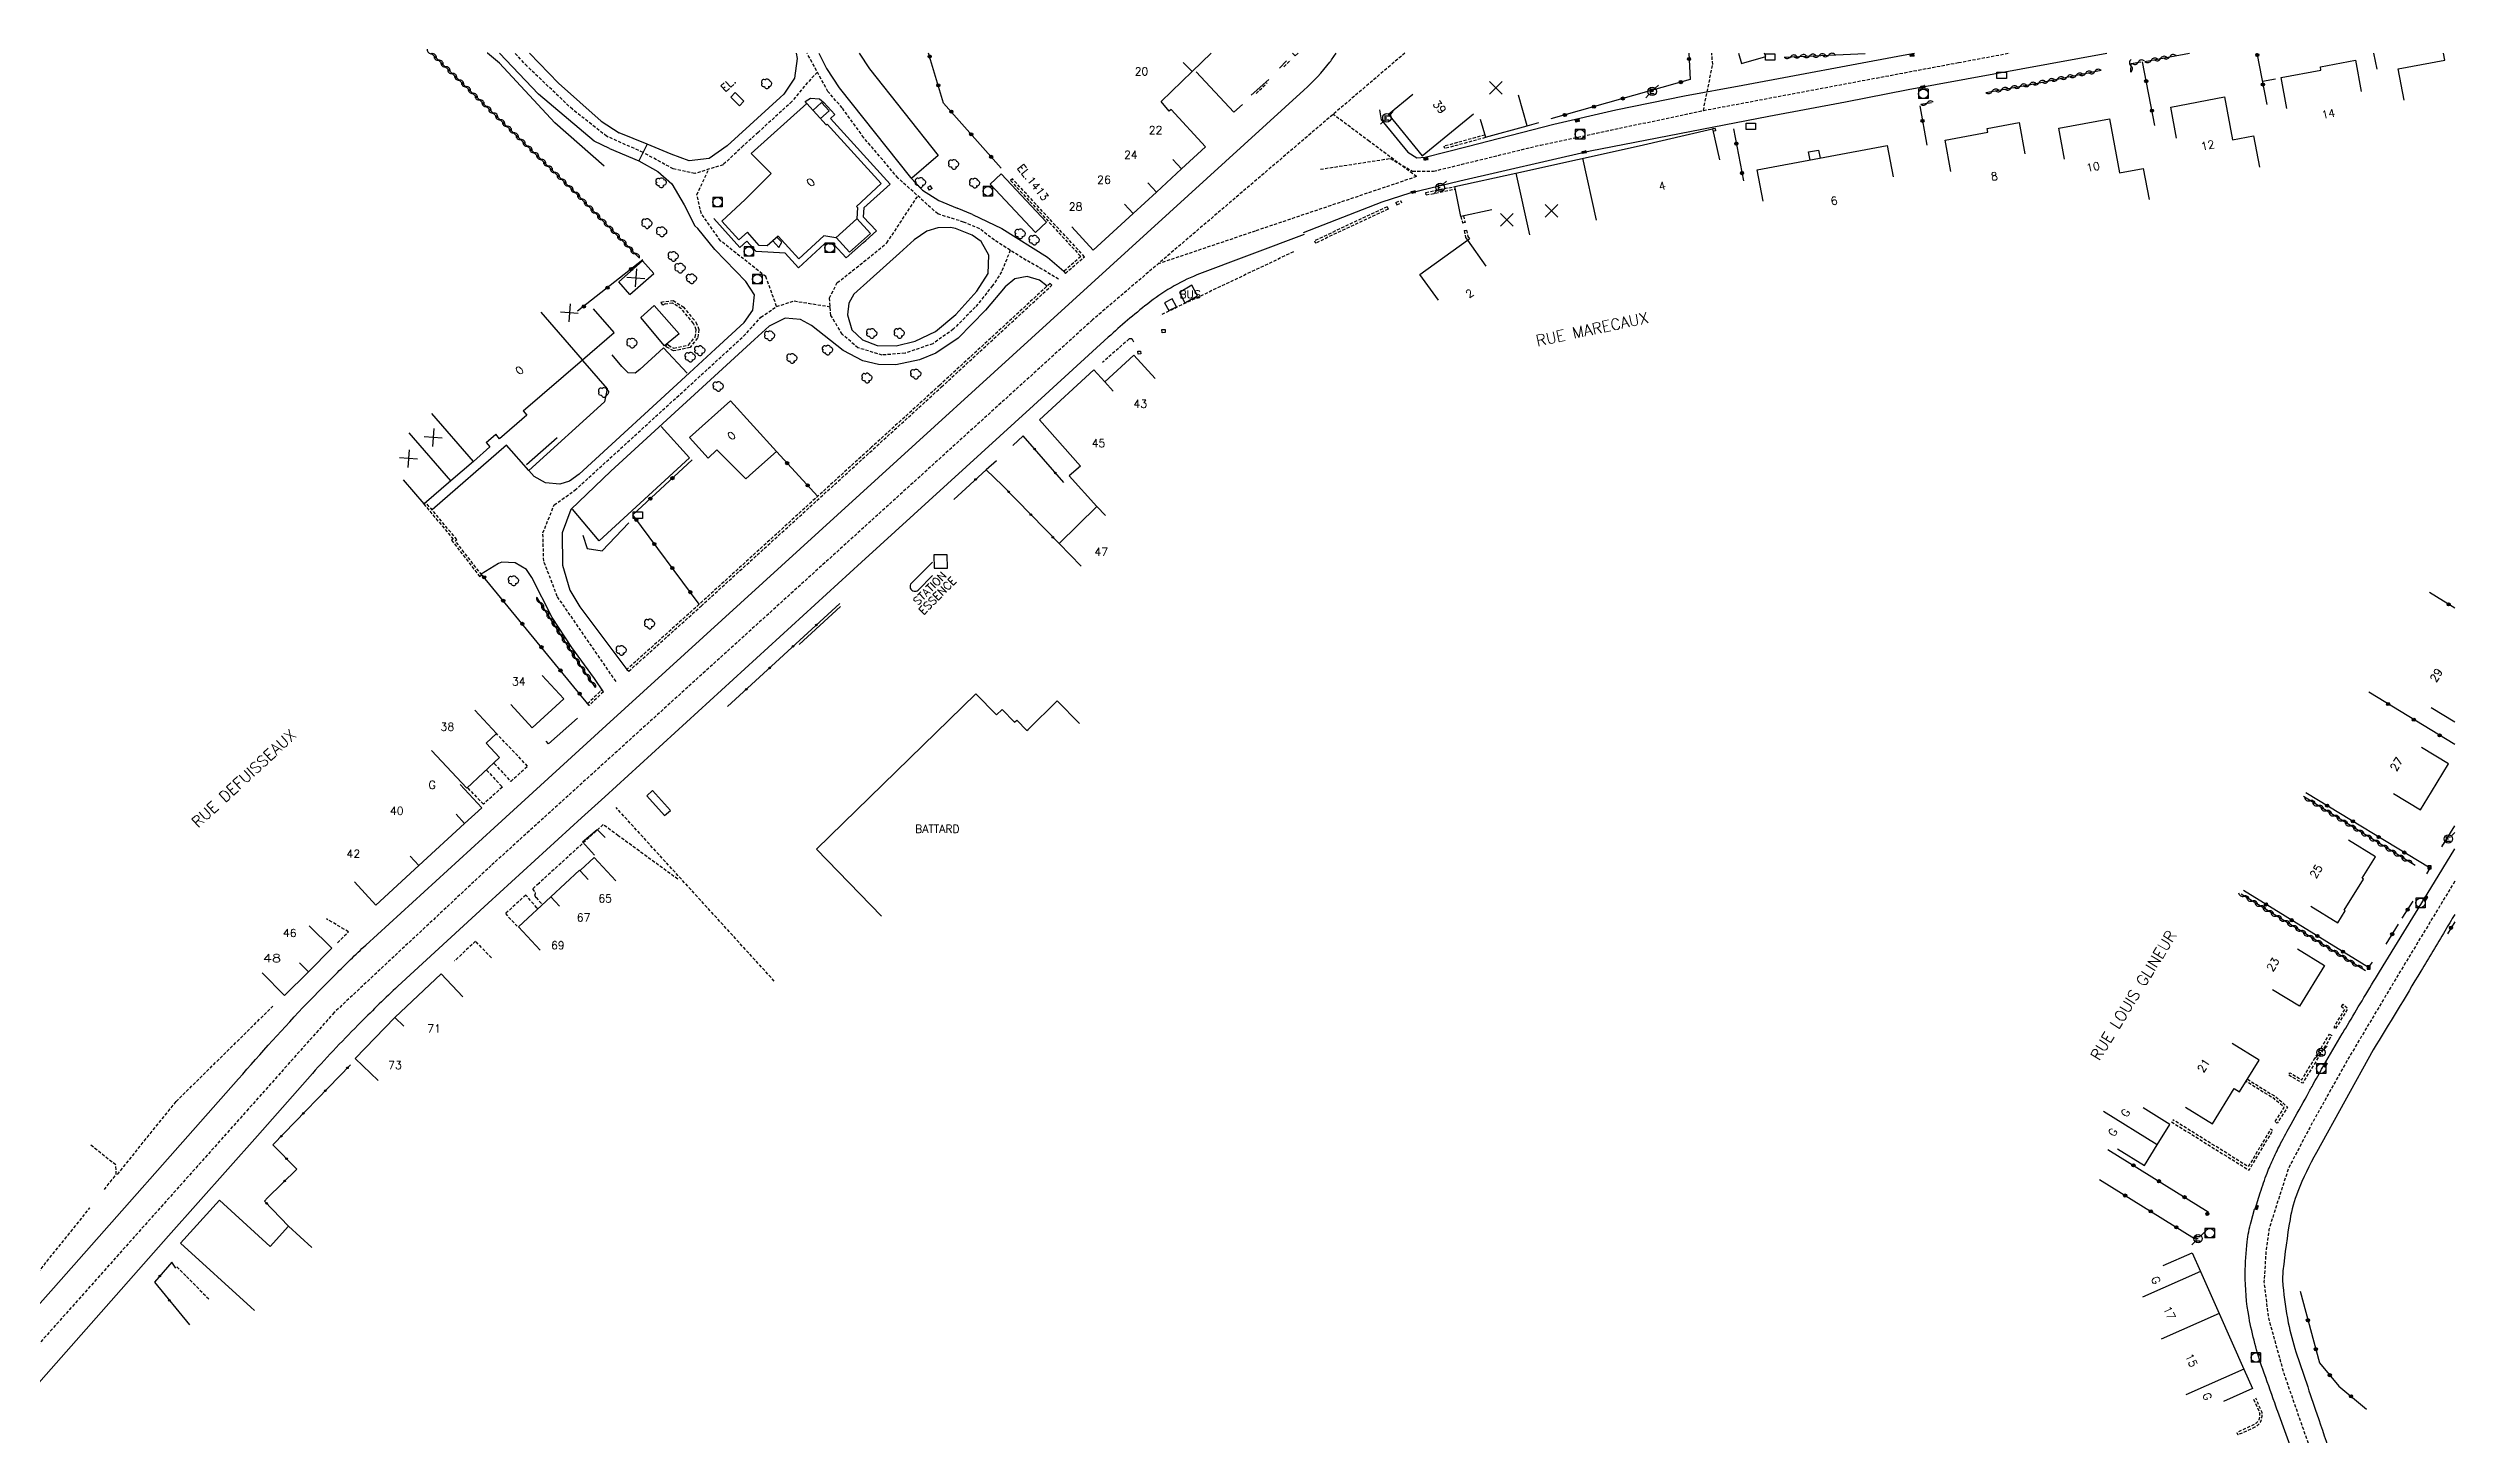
# Model space of a CAD drawing. Header units: millimetres. Extents: x 110000 to 111000, y 128000 to 129001.
# Drawn here: x 110620.3 to 111000.2, y 128781.9 to 129000.8 of the extents above; entities that cross this region are included whole.
import ezdxf
from ezdxf.enums import TextEntityAlignment as Align

# ---------------------------------------------------------------- set-up
doc = ezdxf.new("R2010")
doc.units = ezdxf.units.MM
doc.linetypes.add('DASHED', pattern=[0.75, 0.5, -0.25])
doc.layers.get('0').update_dxf_attribs({"linetype": 'CONTINUOUS'})
for name, color, linetype in [('W0001', 6, 'DASHED'), ('W0008', 7, 'CONTINUOUS'), ('W0100', 7, 'CONTINUOUS'), ('W0105', 7, 'CONTINUOUS'), ('W0112', 1, 'DASHED'), ('W0300', 7, 'CONTINUOUS'), ('W0302', 3, 'CONTINUOUS'), ('W0310', 3, 'CONTINUOUS'), ('W0322', 7, 'CONTINUOUS'), ('W0330', 7, 'CONTINUOUS'), ('W0400', 7, 'CONTINUOUS'), ('W0420', 7, 'CONTINUOUS'), ('W0471', 7, 'CONTINUOUS'), ('W0984', 7, 'CONTINUOUS'), ('W0989', 7, 'CONTINUOUS'), ('W0991', 7, 'CONTINUOUS'), ('W1102', 7, 'CONTINUOUS'), ('W1471', 7, 'CONTINUOUS')]:
    doc.layers.add(name, color=color, linetype=linetype)
doc.styles.get("Standard").update_dxf_attribs({"font": 'romans.shx', "width": 0.85})

# ---------------------------------------------------------------- blocks, each defined once
blk = doc.blocks.new('OH01')
at = {"layer": 'W0322', "color": 0}
for radius in [0.25, 0.15]:
    blk.add_circle((0, 0), radius, dxfattribs=at)
blk = doc.blocks.new('T400')
for p, q in [((-0.15, 0.3), (0.15, 0.3)), ((-0.15, -0.25), (-0.15, 0.3)), ((-0.15, 0.15), (0.15, 0.15)), ((-0.15, 0), (0.15, 0)), ((0.15, 0.3), (0.15, -0.25)), ((-0.15, -0.15), (0.15, -0.15)), ((-0.15, -0.25), (-0.15, -0.3)), ((-0.15, -0.3), (0.15, -0.3)), ((0.15, -0.3), (0.15, -0.25))]:
    blk.add_line(p, q)
blk = doc.blocks.new('t322o')
at = {"color": 0, "linetype": 'Continuous'}
for radius in [0.25, 0.15]:
    blk.add_circle((0, 0), radius, dxfattribs=at)
blk = doc.blocks.new('t310o')
at = {"color": 0, "linetype": 'Continuous'}
for centre, start, end in [((-0.5, 0.38), 216.8699, 323.1304), ((0.5, -0.37), 36.8699, 143.1303)]:
    blk.add_arc(centre, 0.625, start, end, dxfattribs=at)
blk = doc.blocks.new('t991o')
at = {"color": 0, "linetype": 'Continuous'}
for p, q in [((-1, 1), (1, -1)), ((-1, -1), (1, 1))]:
    blk.add_line(p, q, dxfattribs=at)
blk = doc.blocks.new('T420')
for p, q in [((0.75, 0.75), (-0.75, 0.75)), ((-0.75, 0.75), (-0.75, -0.75)), ((0.75, 0.75), (0.75, -0.75)), ((0.75, -0.75), (-0.75, -0.75))]:
    blk.add_line(p, q)
blk.add_ellipse((0, 0), major_axis=(-0.53, 0.53), ratio=1, start_param=3.926991, end_param=10.210176)
blk = doc.blocks.new('T471')
for p, q in [((-0.333334, 0.333334), (-0.333334, -0.333334)), ((-0.333334, 0.333334), (0.333334, 0.333334)), ((-0.333334, 0), (0, 0)), ((0.500001, 0.500001), (1.000002, 1.000002)), ((-0.500001, -0.500001), (-1.000002, -1.000002)), ((-0.333334, -0.333334), (0.333334, -0.333334))]:
    blk.add_line(p, q)
blk.add_ellipse((0, 0), major_axis=(0.471405, 0.471405), ratio=1, start_param=5.4977871438, end_param=11.780972451)
blk = doc.blocks.new('t330o')
at = {"color": 0, "linetype": 'Continuous'}
for p, q in [((0.25, -0.25), (-0.25, 0.25)), ((-0.25, -0.25), (0.25, 0.25)), ((-0.25, 0.25), (-0.25, -0.25)), ((0.25, 0.25), (-0.25, 0.25)), ((0.25, -0.25), (0.25, 0.25)), ((-0.25, -0.25), (0.25, -0.25)), ((-0.25, -0.25), (-0.25, -0.25))]:
    blk.add_line(p, q, dxfattribs=at)
blk = doc.blocks.new('T300')
for p, q in [((-0.8, 0.51), (-0.86, 0.34)), ((-0.86, 0.34), (-0.86, 0.17)), ((-0.86, 0.17), (-0.74, 0.06)), ((-0.69, 0.63), (-0.8, 0.51)), ((-0.8, -0.06), (-0.74, 0.06)), ((-0.74, 0.06), (-0.69, 0.11)), ((-0.57, 0.69), (-0.69, 0.63)), ((-0.46, 0.69), (-0.57, 0.69)), ((-0.29, 0.63), (-0.46, 0.69)), ((-0.29, 0.63), (-0.17, 0.74)), ((-0.23, 0.57), (-0.29, 0.63)), ((-0.17, 0.74), (-0.06, 0.8)), ((-0.06, 0.8), (0.06, 0.8)), ((0.06, 0.8), (0.23, 0.74)), ((0.23, 0.74), (0.34, 0.63)), ((0.34, 0.63), (0.4, 0.51)), ((0.46, 0.46), (0.34, 0.46)), ((0.4, 0.51), (0.4, 0.46)), ((0.57, 0.4), (0.46, 0.46)), ((0.57, 0.4), (0.69, 0.29)), ((0.69, 0.29), (0.74, 0.17)), ((0.74, 0.06), (0.69, -0.17)), ((0.74, 0.17), (0.74, 0.06)), ((-0.8, -0.17), (-0.8, -0.06)), ((-0.8, -0.23), (-0.8, -0.17)), ((-0.74, -0.34), (-0.8, -0.23)), ((-0.69, -0.4), (-0.74, -0.34)), ((-0.51, -0.46), (-0.69, -0.4)), ((-0.4, -0.46), (-0.51, -0.46)), ((-0.4, -0.46), (-0.34, -0.46)), ((-0.34, -0.46), (-0.34, -0.4)), ((-0.34, -0.51), (-0.34, -0.46)), ((-0.29, -0.63), (-0.34, -0.51)), ((-0.17, -0.74), (-0.29, -0.63)), ((-0.06, -0.8), (-0.17, -0.74)), ((0.06, -0.8), (-0.06, -0.8)), ((0.17, -0.74), (0.06, -0.8)), ((0.23, -0.69), (0.17, -0.74)), ((0.29, -0.46), (0.23, -0.46)), ((0.29, -0.63), (0.23, -0.69)), ((0.46, -0.4), (0.29, -0.46)), ((0.34, -0.51), (0.29, -0.63)), ((0.34, -0.51), (0.34, -0.46)), ((0.57, -0.34), (0.46, -0.4)), ((0.63, -0.29), (0.57, -0.34)), ((0.69, -0.17), (0.63, -0.29))]:
    blk.add_line(p, q)
blk = doc.blocks.new('T1471')
at = {"color": 0, "linetype": 'Continuous', "flags": 128}
blk.add_lwpolyline([(-0.75, -0.5), (-0.75, 0.5), (0.75, 0.5), (0.75, -0.5), (-0.75, -0.5)], dxfattribs=at)

msp = doc.modelspace()

# ---------------------------------------------------------------- linework, layer by layer
at = {"layer": 'W0001'}
for points in [[(110834.35, 129000), (110785.05, 128957.88), (110690.16, 128871.78), (110665.38, 128848.58), (110651.86, 128833.38), (110609.66, 128786.05), (110552.91, 128721.94), (110507.11, 128670.31), (110497.46, 128658.15), (110493.17, 128651.49), (110487.84, 128642.09), (110481.84, 128629.64), (110471.09, 128600.61), (110463.32, 128580.48), (110444.95, 128532.97), (110396.87, 128408.2), (110375, 128351.45), (110352, 128294.6), (110342.21, 128301.6), (110244.01, 128332.98), (110184.61, 128349.14), (110140.86, 128364.87), (110073.74, 128386.33), (110000, 128409.46)], [(110741.63, 128996.99), (110739.58, 128994.78), (110737.61, 128992.34), (110732.29, 128987.48), (110729.94, 128985.35), (110726.76, 128982.37), (110722.28, 128980.97), (110718.88, 128981.71), (110714.12, 128984.31), (110708.38, 128986.86), (110702.97, 128991.12), (110695.82, 128997.91), (110693.9, 129000)], [(110779.7, 128964.29), (110776.52, 128966.22), (110774.58, 128967.28), (110769.56, 128970.45), (110767.25, 128972.28), (110764.71, 128973.32), (110760.62, 128974.61), (110754.36, 128980.27), (110748.96, 128986.64), (110745.55, 128991.34), (110743.3, 128993.91), (110740, 129000)], [(110821.02, 128981.67), (110832.03, 128983.36), (110835.55, 128981.34), (110838.87, 128981.35), (110855.74, 128985.48), (110881.44, 128990.93), (110921.68, 128998.49), (110929.8, 129000)], [(110881.44, 128990.93), (110882.91, 128998.19), (110882.75, 129000)], [(110836.18, 128980.5), (110828.74, 128986.05), (110823.02, 128990.32), (110823.02, 128990.32)], [(110735.2, 128960.01), (110733.51, 128964.71), (110726.33, 128970.37), (110723.33, 128974.64), (110722.62, 128977.62), (110724.52, 128981.67)], [(110836.18, 128980.5), (110810.73, 128971.9), (110795.39, 128966.72), (110795.39, 128966.72)], [(110772.07, 128968.87), (110770.7, 128965.49), (110769.29, 128963.3), (110766.51, 128959.87), (110763.08, 128956.4), (110759.83, 128954.12), (110755.46, 128952.62), (110751.87, 128952.34), (110748.04, 128953.47), (110745.55, 128955.62), (110743.77, 128958.58), (110743.54, 128961.34), (110744.78, 128963.76), (110747.77, 128966.11), (110752.59, 128970.03), (110757.49, 128977.44)], [(110709.86, 128900.82), (110700.59, 128914.25), (110698.45, 128919.83), (110698.32, 128924.27), (110700.1, 128928.68), (110703.37, 128930.99), (110729.98, 128955.3), (110732.73, 128958.29), (110735.2, 128960.01), (110737.98, 128960.88), (110743.66, 128959.96)]]:
    msp.add_lwpolyline(points, dxfattribs=at)
at = {"layer": 'W0001', "flags": 128}
msp.add_lwpolyline([(111000, 128869.29), (110991.11, 128854.59), (110983.12, 128841.19), (110977.42, 128830.99), (110973.74, 128823.96), (110971.65, 128817.45), (110970.68, 128814.36), (110970.21, 128810.91), (110969.9, 128806.09), (110970.57, 128800.5), (110973.01, 128791.69), (110975.4, 128784.81), (110980.78, 128769.51), (110985.8, 128752.44), (110986.54, 128745.43), (110986.54, 128742.27), (110986.03, 128740.1), (110984.5, 128735.31), (110981.81, 128730.83), (110977.96, 128726.88), (110967.6, 128717.5), (110961.02, 128712.18), (110951.61, 128704.9), (110932.34, 128689.14), (110916.52, 128675.12), (110905.91, 128664.96), (110896.39, 128655.58), (110877.54, 128636.4), (110861.76, 128620.25), (110850.18, 128608.34), (110834.89, 128592.23), (110811.74, 128567.8), (110790.45, 128545.58), (110779.2, 128533.99)], dxfattribs=at)
at = {"layer": 'W0008'}
for p, q in [((110707.54, 128989.27), (110710.38, 128987.38)), ((110708.82, 128984.91), (110706.42, 128986.09)), ((110708.82, 128984.91), (110713.48, 128982.98)), ((110714.77, 128985.63), (110710.38, 128987.38)), ((110722.76, 128972.31), (110722.32, 128972.71)), ((110766.09, 128974.52), (110763.7, 128975.52)), ((110748.89, 128970.1), (110749.26, 128970.43)), ((110763.42, 128972.29), (110762.65, 128972.45)), ((110754.6, 128968.43), (110749.94, 128964.27)), ((110725.57, 128953.33), (110721.43, 128949.52))]:
    msp.add_line(p, q, dxfattribs=at)
for points in [[(110583.55, 128793.17), (110598.67, 128786.85, 0.1006), (110601.35, 128786.34, 0.0922), (110603.77, 128786.79, 0.1163), (110606.91, 128789.13), (110621.07, 128805.07), (110650.3, 128838.12, -0.0107), (110661.15, 128850.09, -0.0047), (110665.61, 128854.61, -0.0111), (110670.37, 128859.23), (110690.61, 128877.72), (110708.31, 128893.89), (110818.4, 128994.14, 0.0479), (110822.5, 128998.55, 0.016584), (110823.49, 129000, 0.045)], [(110818.44, 128971.38), (110801.51, 128964.97, 0.0724), (110793.71, 128960.39, 0.0217), (110787.54, 128955.15), (110775.71, 128944.37), (110748.62, 128919.66), (110708.07, 128882.6), (110704.41, 128879.3), (110689.7, 128865.84), (110675.45, 128852.74, 0.0116), (110669.61, 128847.06, 0.0144), (110661.94, 128838.96), (110653.26, 128829.12), (110639.26, 128813.35), (110612.43, 128782.99)], [(110759.79, 128919.65), (110756.48, 128916.35, 0.2687), (110756.28, 128915.55, 0.2516), (110756.91, 128915.1, 0.2501), (110757.52, 128915.22), (110759.78, 128917.54), (110759.78, 128917.54)]]:
    msp.add_lwpolyline(points, format="xyb", dxfattribs=at)
for points in [[(110706.42, 128986.09), (110697.62, 128993.48), (110691.48, 129000)], [(110707.54, 128989.27), (110700.8, 128995.23), (110696.2, 129000)], [(110738.27, 129000), (110738.46, 128999.14), (110738.02, 128996.05), (110736.32, 128993.53), (110735.76, 128992.96), (110727.39, 128985.37), (110724.56, 128983.37), (110721.42, 128983), (110718.54, 128984.04), (110714.77, 128985.64), (110713.47, 128982.98), (110716.46, 128981.3), (110718.69, 128979.34), (110720.6, 128976.05), (110722.32, 128972.71)], [(110741.86, 129000), (110743.05, 128997.55), (110745.08, 128994.48), (110756.32, 128980.33), (110758.23, 128978.34), (110760.8, 128976.71), (110763.7, 128975.52)], [(110748.22, 129000), (110749.85, 128997.51), (110760.69, 128983.84), (110756.54, 128980.27)], [(110818.32, 128971.7), (110830.76, 128976.54), (110835.15, 128977.94), (110843, 128979.81), (110863.56, 128984.57), (110891.76, 128990.06), (110903.85, 128992.31), (110913.77, 128994.23), (110945.08, 129000)], [(110830.34, 128991.02), (110830.58, 128989.45), (110830.94, 128989.04), (110834.79, 128984.35), (110836.2, 128983.47), (110837.56, 128983.55), (110844.18, 128985.27), (110857.86, 128988.75), (110867.62, 128991.05), (110878.45, 128993.24), (110887.69, 128994.94), (110912.98, 128999.67), (110914.74, 129000)], [(110739.95, 128992.03), (110739.7, 128992.35), (110740.54, 128992.87), (110741.97, 128992.76), (110742.67, 128992.17), (110744.37, 128990.29), (110743.7, 128989.69), (110753.12, 128979.31), (110748.94, 128975.55), (110748.88, 128974.16), (110750.95, 128971.96), (110749.26, 128970.43)], [(110748.89, 128970.1), (110746.2, 128967.66), (110744.25, 128969.77), (110742.75, 128969.9), (110738.63, 128966.1), (110736.53, 128968.4), (110731.97, 128968.68), (110730.52, 128970.31), (110729.42, 128969.33), (110725.29, 128973.86)], [(110766.09, 128974.52), (110770.74, 128972.3), (110777.93, 128967.76), (110779.8, 128966.21), (110780.51, 128965.57)], [(110725.57, 128953.33), (110730.07, 128957.47), (110731.43, 128959.4), (110731.72, 128961.84), (110730.36, 128963.92), (110725.43, 128968.97), (110722.76, 128972.31)], [(110749.94, 128964.27), (110747.41, 128961.94), (110746.61, 128960.5), (110746.36, 128958.69), (110747.09, 128956.33), (110748.75, 128954.73), (110751.05, 128953.87), (110754.07, 128953.81), (110757.07, 128954.52), (110760.26, 128956.03), (110763.48, 128958.73), (110766.78, 128962.41), (110768.58, 128965.22), (110768.69, 128968.12), (110767.47, 128970.23), (110766.06, 128971.26), (110763.42, 128972.29)], [(110762.65, 128972.45), (110760.63, 128972.42), (110758.9, 128971.9), (110756.91, 128970.54), (110754.6, 128968.43)], [(110777.89, 128963.23), (110776.68, 128964.15), (110774.76, 128964.74), (110772.8, 128964.34), (110771.24, 128963.11), (110768.18, 128959.44), (110763.84, 128955), (110760.32, 128952.63), (110757.74, 128951.58), (110754, 128950.78), (110751.3, 128950.85), (110748.8, 128951.41), (110745.72, 128953.07), (110740.7, 128957.01), (110738.99, 128957.97), (110736.57, 128958.18), (110734.01, 128956.91), (110731.7, 128954.81), (110709.06, 128934), (110702.72, 128927.99), (110701.38, 128924.26), (110701.41, 128919.18), (110702.58, 128915.22), (110704.15, 128912.61), (110711.59, 128902.74)], [(110704.55, 128951.49), (110708.48, 128947.02), (110708.03, 128944.95), (110696.1, 128934.11)], [(110721.11, 128949.46), (110717.37, 128953.48), (110713.6, 128950.06), (110712.88, 128949.49), (110711.76, 128949.53), (110710.77, 128950.52), (110709.24, 128952.35)], [(110721.43, 128949.52), (110704.03, 128933.53), (110702.52, 128932.44), (110700.98, 128931.96), (110698.75, 128932.17), (110696.95, 128933.15), (110696.1, 128934.11), (110692.6, 128938.11), (110680.86, 128927.9)], [(110716.98, 128941.08), (110721.45, 128936.11), (110707.21, 128923.01), (110702.98, 128928.04)], [(110707.87, 128899.2), (110706.44, 128901.32), (110702.87, 128906.2), (110699.77, 128910.94), (110696.6, 128917.24), (110695.73, 128918.52), (110693.93, 128919.56), (110691.85, 128919.67), (110691.3, 128919.43), (110688.56, 128917.77)]]:
    msp.add_lwpolyline(points, dxfattribs=at)
at = {"layer": 'W0008', "flags": 128}
for points in [[(110968.4, 128817.55), (110968.49, 128817.53), (110969.32, 128820.15, -0.014821), (110970.4, 128823.26, -0.018983), (110971.41, 128825.62, -0.009414), (110972.53, 128827.9, -0.0068), (110974.19, 128830.99, -0.000336), (110976.69, 128835.5, -0.00094), (110977.59, 128837.12, -0.000267), (110979.2, 128839.98, -0.004061), (110979.31, 128840.17), (110982.25, 128845.21, -0.002401), (110982.79, 128846.13, -0.000574), (110985.07, 128849.94, -0.000527), (110987.5, 128853.98, -0.00205), (110988.13, 128855.02), (110996.21, 128868.2), (111000, 128874.41)], [(111000, 128864.07, -0.000065), (110998.44, 128861.44, -0.00149), (110994.66, 128855.12, -0.000756), (110987.14, 128842.69), (110978.17, 128826.5, 0.034715), (110975.22, 128820.32, 0.052487), (110974.01, 128815.94, 0.014354), (110972.9, 128807.84, 0.050466), (110972.88, 128805.51, 0.025191), (110973.74, 128799.6, 0.031875), (110974.95, 128795.03, 0.00081), (110978.24, 128785.24, 0.00115), (110980.58, 128778.35)], [(110980.63, 128762.1), (110972.06, 128785.64, -0.002368), (110971.59, 128786.97, -0.00059), (110969.7, 128792.33, -0.039056), (110967.54, 128800.47, -0.047274), (110966.94, 128807.4, -0.026043), (110967.24, 128812.42, -0.041015), (110967.86, 128815.55), (110968.42, 128817.53)]]:
    msp.add_lwpolyline(points, format="xyb", dxfattribs=at)
for points in [[(110995.58, 128870.47), (110996.11, 128871.37)], [(110991.72, 128863.45), (110993.42, 128866.18)], [(110989.17, 128859.39), (110991.11, 128862.51)], [(110986.41, 128855.69), (110987.01, 128856.55)]]:
    msp.add_lwpolyline(points, dxfattribs=at)
at = {"layer": 'W0100'}
for p, q in [((110730.04, 128992.39), (110728.68, 128993.78)), ((110729.32, 128991.66), (110730.04, 128992.39)), ((110734.35, 128980.97), (110731.17, 128984.15)), ((110734.35, 128980.97), (110730.24, 128976.86)), ((110776.05, 128971.66), (110768.9, 128979.32)), ((110776.05, 128971.66), (110777.8, 128973.29)), ((110712.04, 128961.88), (110715.8, 128965.19)), ((110712.04, 128961.88), (110710.28, 128963.89)), ((110709.56, 128955.87), (110706.29, 128959.65)), ((110704.59, 128951.57), (110709.56, 128955.87)), ((110695.2, 128943.53), (110704.59, 128951.57)), ((110695.2, 128943.53), (110695.79, 128942.85)), ((110689.37, 128938.53), (110690.87, 128939.83)), ((110689.37, 128938.53), (110689.97, 128937.83)), ((110725.76, 128937.4), (110724.42, 128936.06)), ((110725.76, 128937.4), (110730.35, 128932.81)), ((110730.35, 128932.81), (110731.45, 128933.78))]:
    msp.add_line(p, q, dxfattribs=at)
for points in [[(110886.97, 129000), (110887.45, 128998.34), (110891.27, 128999.45), (110891.11, 129000)], [(110992.02, 128992.56), (110991.1, 128997.48), (110998.45, 128998.85), (110998.25, 129000)], [(110973.53, 128991.22), (110972.62, 128996.13), (110978.88, 128997.3), (110978.81, 128997.82), (110984.34, 128998.86), (110985.26, 128993.94)], [(110729.32, 128991.66), (110727.95, 128993.05), (110728.68, 128993.78)], [(110731.17, 128984.15), (110739.95, 128992.03), (110743.01, 128988.65), (110743.17, 128988.78), (110751.71, 128979.43), (110747.8, 128975.8), (110747.95, 128975.63), (110747.87, 128973.85)], [(110835.6, 128993.47), (110831.74, 128990.29), (110837.08, 128983.8), (110845.15, 128990.41)], [(110846.23, 128989.58), (110847.05, 128986.71), (110853.63, 128988.53), (110852.29, 128993.35)], [(110956.12, 128986.57), (110955.21, 128991.48), (110963.67, 128993.07), (110964.93, 128986.29), (110968.26, 128986.91), (110969.18, 128981.99)], [(110848.07, 128975.23), (110843.18, 128974.22), (110842.2, 128978.94), (110851.87, 128981.05), (110871.31, 128985.37), (110882.86, 128988.03), (110883.98, 128983.16)], [(110920.49, 128981.32), (110919.58, 128986.23), (110926.34, 128987.49), (110926.24, 128988.07), (110931.26, 128989.01), (110932.18, 128984.09)], [(110938.44, 128983.24), (110937.54, 128988.16), (110945.52, 128989.63), (110947.09, 128981.08), (110950.84, 128981.79), (110951.76, 128976.88)], [(110890.87, 128976.62), (110889.95, 128981.54), (110910.46, 128985.38), (110911.38, 128980.46)], [(110898.27, 128983.1), (110898.03, 128984.39), (110899.63, 128984.68), (110899.86, 128983.39)], [(110777.8, 128973.29), (110770.65, 128980.95), (110768.9, 128979.32)], [(110747.87, 128973.85), (110744.57, 128970.84), (110742.66, 128971.13), (110738.68, 128967.53), (110735.42, 128971.12), (110733.71, 128969.56), (110732.47, 128969.62), (110730.59, 128971.71), (110729.26, 128970.53), (110726.56, 128973.48), (110730.24, 128976.86)], [(110839.64, 128961.01), (110836.72, 128965.07), (110844.2, 128970.44), (110847.12, 128966.38)], [(110710.28, 128963.89), (110714.04, 128967.19), (110715.8, 128965.19)], [(110713.8, 128958.28), (110715.88, 128960.13), (110719.84, 128955.68), (110717.53, 128953.77), (110713.8, 128958.28)], [(110695.79, 128942.85), (110691.46, 128939.14), (110690.87, 128939.83)], [(110731.45, 128933.78), (110735.16, 128937.13), (110727.92, 128945.13), (110721.47, 128939.3), (110724.42, 128936.06)], [(110689.97, 128937.83), (110687.35, 128935.56), (110683.78, 128932.48), (110679.57, 128928.87), (110676.31, 128932.67)]]:
    msp.add_lwpolyline(points, dxfattribs=at)
at = {"layer": 'W0100', "flags": 128}
for points in [[(111000, 128894.39), (110996.27, 128896.66)], [(110990.33, 128883.15), (110994.6, 128880.56), (110996.33, 128883.4), (110999.02, 128887.83), (110994.75, 128890.43)], [(110977.28, 128865.38), (110981.54, 128862.75), (110982.7, 128864.63), (110982.56, 128864.72), (110985.61, 128869.65), (110985.41, 128869.78), (110987.5, 128873.16), (110983.24, 128875.79)], [(110975.18, 128858.65), (110979.44, 128856.03), (110975.48, 128849.58), (110971.22, 128852.19)], [(110957.51, 128833.65), (110961.76, 128831.01), (110965.22, 128836.61), (110966.06, 128836.09), (110969.15, 128841.09), (110964.9, 128843.72)], [(110946.8, 128827.1), (110951.05, 128824.46), (110953.06, 128827.7), (110955.07, 128830.93), (110950.82, 128833.57)], [(110954.01, 128808.64), (110958.59, 128810.66), (110959.89, 128807.71), (110962.83, 128801.07), (110966.7, 128792.33), (110968.08, 128789.23), (110963.52, 128787.19)]]:
    msp.add_lwpolyline(points, dxfattribs=at)
at = {"layer": 'W0105'}
for p, q in [((110740.93, 128990.95), (110742.29, 128992.18)), ((110742.29, 128992.18), (110743.47, 128990.89)), ((110742.1, 128989.65), (110743.47, 128990.89)), ((110747.88, 128973.86), (110750, 128971.54)), ((110734.59, 128970.36), (110735.54, 128969.31)), ((110735.25, 128970.96), (110736, 128970.13)), ((110735.54, 128969.31), (110736, 128970.13)), ((110744.61, 128970.87), (110746.72, 128968.55)), ((110750, 128971.54), (110746.72, 128968.55))]:
    msp.add_line(p, q, dxfattribs=at)
at = {"layer": 'W0112'}
for p, q in [((110883.35, 128987.72), (110882.95, 128987.64)), ((110883.28, 128988.11), (110883.35, 128987.72)), ((110840.65, 128984.92), (110840.55, 128985.3)), ((110759.72, 128978.61), (110759.28, 128978.35)), ((110759.72, 128978.61), (110759.46, 128979.05)), ((110772.11, 128979.87), (110783.21, 128967.88)), ((110832.93, 128976.43), (110833.09, 128976.06)), ((110833.65, 128976.73), (110833.8, 128976.35)), ((110837.7, 128977.6), (110837.62, 128977.99)), ((110831.52, 128975.74), (110831.69, 128975.38)), ((110843.83, 128973.24), (110843.44, 128973.15)), ((110820.09, 128970.37), (110820.26, 128970.01)), ((110843.67, 128971.97), (110844.06, 128972.06)), ((110844.2, 128970.44), (110844.53, 128970.66)), ((110783.21, 128967.88), (110780.5, 128965.53)), ((110717.86, 128953.58), (110717.66, 128953.84)), ((110795.99, 128956.35), (110796.49, 128956.38)), ((110796.02, 128955.85), (110795.99, 128956.35)), ((110796.52, 128955.89), (110796.02, 128955.85)), ((110796.49, 128956.38), (110796.52, 128955.89)), ((110792.21, 128952.93), (110792.64, 128952.96)), ((110792.23, 128952.5), (110792.21, 128952.93)), ((110792.66, 128952.53), (110792.23, 128952.5)), ((110792.64, 128952.96), (110792.66, 128952.53)), ((110684.73, 128923.23), (110679.83, 128929.09)), ((110723, 128913.01), (110711.59, 128902.74)), ((110705.63, 128897.05), (110705.35, 128897.34)), ((110707.87, 128899.2), (110705.63, 128897.05))]:
    msp.add_line(p, q, dxfattribs=at)
for points in [[(110810.86, 128993.61), (110812.63, 128995.32), (110812.63, 128995.32)], [(110815.23, 128997.81), (110816.23, 128998.81), (110816.23, 128998.81)], [(110883.28, 128988.11), (110882.86, 128988.03)], [(110846.96, 128987.05), (110840.55, 128985.3)], [(110847.07, 128986.66), (110840.65, 128984.92)], [(110783.79, 128967.85), (110772.4, 128980.14), (110772.11, 128979.87)], [(110759.46, 128979.05), (110759.02, 128978.79), (110759.28, 128978.35)], [(110832.93, 128976.43), (110833.65, 128976.73)], [(110833.09, 128976.06), (110833.8, 128976.35)], [(110837.62, 128977.99), (110842.21, 128978.94)], [(110837.7, 128977.6), (110842.29, 128978.54)], [(110831.52, 128975.74), (110820.09, 128970.37)], [(110831.69, 128975.38), (110820.26, 128970.01)], [(110843.18, 128974.22), (110843.44, 128973.15)], [(110843.57, 128974.31), (110843.83, 128973.24)], [(110843.67, 128971.97), (110843.92, 128970.87), (110844.2, 128970.44)], [(110844.06, 128972.06), (110844.29, 128971.03), (110844.53, 128970.66)], [(110780.5, 128965.53), (110780.76, 128965.23), (110783.79, 128967.85)], [(110816.75, 128968.62), (110795.79, 128958.65), (110795.79, 128958.65)], [(110778.36, 128963.65), (110760.95, 128947.6), (110750.18, 128937.78), (110723, 128913.01)], [(110761.22, 128947.3), (110778.63, 128963.35), (110778.36, 128963.65)], [(110717.26, 128960.22), (110716.95, 128960.7), (110718.86, 128960.95), (110720.46, 128959.94), (110722.46, 128957.54), (110722.94, 128956.36), (110722.74, 128955), (110721.54, 128953.55), (110718.93, 128952.98), (110717.86, 128953.58)], [(110717.63, 128960.38), (110717.6, 128960.43), (110717.26, 128960.22)], [(110717.66, 128953.84), (110717.98, 128954.08), (110718.12, 128953.89), (110718.99, 128953.4), (110721.31, 128953.91), (110722.36, 128955.17), (110722.53, 128956.31), (110722.11, 128957.33), (110720.19, 128959.63), (110718.77, 128960.53), (110717.63, 128960.38)], [(110711.59, 128902.74), (110711.86, 128902.44), (110723.27, 128912.72), (110750.45, 128937.48), (110761.22, 128947.3)], [(110679.83, 128929.09), (110679.52, 128928.83), (110684.15, 128923.3), (110683.91, 128923.12)], [(110683.91, 128923.12), (110688.34, 128917.39), (110688.66, 128917.63)], [(110688.66, 128917.63), (110684.48, 128923.04), (110684.73, 128923.23)], [(110705.35, 128897.34), (110707.59, 128899.49), (110707.87, 128899.2)], [(110690.64, 128887.88), (110693.24, 128885.06), (110695.9, 128887.47), (110690.99, 128892.6), (110690.99, 128892.6)], [(110689.44, 128886.83), (110691.92, 128884.15), (110688.93, 128881.46), (110686.42, 128884.11), (110686.42, 128884.11)], [(110734.84, 128853.54), (110709.87, 128880.92), (110709.87, 128880.92)], [(110697.5, 128864.96), (110697.36, 128865.12), (110695.63, 128867.11), (110692.4, 128864.19), (110694.46, 128862), (110694.46, 128862)], [(110665.93, 128859.6), (110667.64, 128861.33), (110664.19, 128863.35), (110664.19, 128863.35)], [(110690.2, 128857.21), (110687.69, 128859.84), (110684.38, 128856.72), (110684.38, 128856.72)], [(110631.19, 128823.04), (110640.45, 128834.55), (110655.71, 128849.59), (110655.71, 128849.59)], [(110629.12, 128820.65), (110631, 128823.03), (110630.92, 128824.53), (110627, 128827.63), (110627, 128827.63)], [(110610.68, 128797.62), (110626.83, 128817.75), (110626.83, 128817.75)], [(110640.56, 128808.44), (110642.08, 128806.92), (110645.6, 128803.38), (110645.6, 128803.38)]]:
    msp.add_lwpolyline(points, dxfattribs=at)
for points in [[(110791.59, 128954.35), (110791.35, 128954.79, 0.2182), (110791.1, 128954.9, 0.2261), (110790.82, 128954.88), (110786.64, 128951.17), (110786.64, 128951.17)], [(110719.6, 128869.63), (110710.21, 128876.49), (110707.83, 128878.23), (110697.67, 128868.96), (110696.68, 128868.06), (110697.17, 128867.53, -0.1919), (110697.04, 128867.11, 0.2248), (110697.25, 128866.72), (110698.24, 128865.64), (110698.24, 128865.64)]]:
    msp.add_lwpolyline(points, format="xyb", dxfattribs=at)
at = {"layer": 'W0112', "flags": 128}
for points in [[(110982.07, 128849.58), (110982.62, 128849.09), (110980.9, 128846.24), (110981.24, 128846.04), (110983.14, 128849.16), (110982.34, 128849.88)], [(110980.25, 128845.18), (110980.59, 128844.97), (110975.99, 128837.42), (110973.77, 128838.74), (110973.98, 128839.08), (110975.86, 128837.97)]]:
    msp.add_lwpolyline(points, close=True, dxfattribs=at)
for points in [[(110967.28, 128838.06), (110971.78, 128835.28), (110973.61, 128833.68), (110971.98, 128831.1), (110971.64, 128831.31), (110973.09, 128833.61), (110971.54, 128834.96), (110967.07, 128837.72)], [(110955.31, 128831.32), (110967.55, 128823.71), (110971.3, 128829.97), (110970.95, 128830.18), (110967.42, 128824.26), (110955.52, 128831.66)]]:
    msp.add_lwpolyline(points, dxfattribs=at)
msp.add_lwpolyline([(110968.25, 128787.55), (110969.21, 128785.39, -0.109769), (110969.22, 128785.33, -0.031842), (110969.16, 128784.58, -0.129479), (110968.94, 128784.07, -0.098836), (110968.34, 128783.55), (110965.61, 128782.32), (110965.77, 128781.95), (110968.52, 128783.19, 0.100826), (110969.25, 128783.82, 0.129479), (110969.55, 128784.53, 0.031842), (110969.62, 128785.32, 0.109769), (110969.57, 128785.55), (110968.61, 128787.72)], format="xyb", dxfattribs=at)
at = {"layer": 'W0302'}
msp.add_line((110700.59, 128939.27), (110695.74, 128935.01), dxfattribs=at)
for points in [[(110707.99, 128982.12), (110700.21, 128988.98), (110691.46, 128998.41), (110689.59, 128999.98), (110689.55, 129000)], [(110704.6, 128923.91), (110705.3, 128921.81), (110707.69, 128921.42), (110711.87, 128925.85)]]:
    msp.add_lwpolyline(points, dxfattribs=at)
at = {"layer": 'W0310'}
for p, q in [((110894.21, 128999.36), (110906.96, 128999.93)), ((110951.12, 128998.64), (110958.14, 129000)), ((110915.74, 128991.92), (110917.41, 128992.21))]:
    msp.add_line(p, q, dxfattribs=at)
for points in [[(110680.68, 129000), (110703.32, 128978.1), (110713.51, 128967.69)], [(110801.4, 128997.02), (110807.34, 128990.69), (110808.71, 128991.89), (110808.71, 128991.89)], [(110810.09, 128993.36), (110812.87, 128995.84), (110812.87, 128995.84)], [(110814.55, 128997.59), (110815.65, 128998.74), (110815.65, 128998.74)], [(110926.03, 128993.77), (110933.63, 128995.16), (110944.21, 128997.27)], [(110948.89, 128996.98), (110948.92, 128998.33), (110950.46, 128998.63)], [(110706.63, 128899.87), (110703.93, 128903.82), (110697.4, 128914.03)], [(110738.78, 128906.68), (110745.3, 128912.68), (110745.3, 128912.68)], [(110703.79, 128895.06), (110699.2, 128890.96), (110698.86, 128891.41), (110698.86, 128891.41)], [(110706.46, 128873.4), (110704.59, 128875.53), (110706.86, 128877.46), (110708.14, 128876.23), (110708.14, 128876.23)]]:
    msp.add_lwpolyline(points, dxfattribs=at)
at = {"layer": 'W0310', "flags": 128}
for points in [[(110993.77, 128871.77), (110976.15, 128882.65)], [(110985.93, 128855.18), (110966.3, 128867.24)]]:
    msp.add_lwpolyline(points, dxfattribs=at)
at = {"layer": 'W0322'}
for p, q in [((110968.79, 129000), (110970.33, 128991.87)), ((110987.74, 128997.46), (110987.26, 129000)), ((110952.67, 128988.56), (110950.72, 128998.63)), ((110969.67, 128995.55), (110971.73, 128995.91)), ((110915.6, 128991.64), (110916.69, 128985.48)), ((110853.63, 128988.53), (110855.47, 128989.04)), ((110886.18, 128988.04), (110887.78, 128979.82)), ((110714.1, 128967.37), (110703.79, 128959.24)), ((110741.7, 128930.03), (110735.16, 128937.13)), ((110705.62, 128897.06), (110688.75, 128917.62))]:
    msp.add_line(p, q, dxfattribs=at)
for points in [[(110770.62, 128981.83), (110761.56, 128992.11), (110759.18, 129000)], [(110879.13, 129000), (110879.33, 128995.83), (110857.37, 128989.59)], [(110780.52, 128932.21), (110774.08, 128939.6), (110772.5, 128938.05), (110772.5, 128938.05)], [(110723, 128913.01), (110712.49, 128927.1), (110721.86, 128935.79)], [(110769.89, 128935.64), (110768.25, 128934.24), (110763.17, 128929.54), (110763.17, 128929.54)], [(110779.76, 128922.58), (110770.84, 128931.76), (110768.25, 128934.24), (110768.25, 128934.24)], [(110727.47, 128896.89), (110745.15, 128913.12), (110745.15, 128913.12)], [(110667.94, 128840.34), (110655.71, 128827.7), (110659.5, 128823.86), (110654.87, 128819.36), (110654.37, 128818.83), (110658.17, 128814.85), (110658.17, 128814.85)], [(110640.4, 128808.26), (110639.75, 128809.17), (110637.01, 128806.01), (110642.54, 128799.3), (110642.54, 128799.3)]]:
    msp.add_lwpolyline(points, dxfattribs=at)
at = {"layer": 'W0322', "flags": 128}
for points in [[(111000, 128912.41), (110996.04, 128914.85)], [(111000, 128890.86), (110986.45, 128899.12)], [(110996.11, 128871.37), (110976.52, 128883.24)], [(110997.97, 128874.75), (111000, 128878.02)], [(110986.41, 128855.69), (110966.66, 128867.83)], [(111000, 128862.91), (110998.84, 128861.01)], [(110945.26, 128826.97), (110961.11, 128817.13), (110960.78, 128816.49)], [(110943.97, 128822.21), (110958.96, 128812.9), (110959.32, 128813.62)], [(110975.59, 128804.62), (110978.66, 128793.32), (110981.71, 128789.64), (110986.07, 128786.01)]]:
    msp.add_lwpolyline(points, dxfattribs=at)
at = {"layer": 'W1102'}
for p, q in [((110854.06, 128971.29), (110851.89, 128981.05)), ((110864.58, 128973.63), (110862.41, 128983.39)), ((110704.59, 128951.57), (110698.05, 128959.13)), ((110687.35, 128935.56), (110680.8, 128943.12)), ((110683.78, 128932.48), (110677.24, 128940.05))]:
    msp.add_line(p, q, dxfattribs=at)
for points in [[(110781.76, 128972.58), (110785.14, 128968.9), (110791.47, 128974.67), (110795.12, 128978.06), (110799.09, 128981.7), (110802.9, 128985.22), (110797.48, 128991.11), (110797.15, 128990.8), (110795.86, 128992.37), (110800.75, 128997.08), (110803.75, 129000)], [(110816.6, 129000), (110817.05, 128999.54), (110817.52, 129000)], [(110800.75, 128997.08), (110799.36, 128998.52), (110799.36, 128998.52)], [(110797.74, 128983.18), (110799.09, 128981.7), (110799.09, 128981.7)], [(110793.77, 128979.53), (110795.12, 128978.06), (110795.12, 128978.06)], [(110791.47, 128974.67), (110790.12, 128976.14), (110790.12, 128976.14)], [(110798.32, 128959.96), (110797.64, 128961.19), (110796.42, 128960.57), (110797.09, 128959.35), (110798.32, 128959.96), (110798.32, 128959.96)], [(110801.59, 128961.7), (110800.72, 128963.35), (110798.76, 128962.2), (110799.63, 128960.56), (110801.59, 128961.7), (110801.59, 128961.7)], [(110794.96, 128948.65), (110791.58, 128952.34), (110786.98, 128948.12), (110785.27, 128949.99), (110776.66, 128942.1), (110783.14, 128934.82), (110781.37, 128933.29), (110785.71, 128928.45), (110779.76, 128922.58), (110783.27, 128919.02), (110783.27, 128919.02)], [(110786.98, 128948.12), (110788.33, 128946.64), (110788.33, 128946.64)], [(110785.71, 128928.45), (110787.1, 128927.01), (110787.1, 128927.01)], [(110762.14, 128918.71), (110762.11, 128920.82), (110760.03, 128920.81), (110760.05, 128918.69), (110762.14, 128918.71), (110762.14, 128918.71)], [(110693.26, 128897.19), (110696.65, 128893.52), (110701.62, 128898.1), (110698.23, 128901.78), (110698.23, 128901.78)], [(110751.76, 128863.8), (110741.47, 128874.37), (110766.66, 128898.9), (110769.92, 128895.56), (110770.77, 128896.39), (110772.72, 128894.39), (110773.08, 128894.74), (110774.7, 128893.08), (110774.87, 128893.24), (110779.49, 128897.77), (110782.99, 128894.2), (110782.99, 128894.2)], [(110680.76, 128889.91), (110686.3, 128883.99), (110691.49, 128888.84), (110689.37, 128891.11), (110690.99, 128892.64), (110687.57, 128896.28), (110687.57, 128896.28)], [(110668.57, 128869.22), (110671.95, 128865.54), (110678.72, 128871.77), (110685.97, 128878.43), (110688.67, 128880.89), (110685.29, 128884.57), (110685.29, 128884.57)], [(110718.45, 128880.49), (110715.62, 128883.62), (110714.7, 128882.8), (110717.53, 128879.67), (110718.45, 128880.49), (110718.45, 128880.49)], [(110684.62, 128879.91), (110685.97, 128878.43), (110685.97, 128878.43)], [(110677.37, 128873.24), (110678.72, 128871.77), (110678.72, 128871.77)], [(110709.83, 128869.37), (110706.42, 128873.03), (110704.28, 128871.03), (110704.2, 128870.95), (110704.11, 128871.05), (110699.57, 128866.86), (110694.48, 128862.1), (110697.87, 128858.42), (110697.87, 128858.42)], [(110705.46, 128869.58), (110704.2, 128870.95), (110704.2, 128870.95)], [(110699.57, 128866.86), (110700.92, 128865.39), (110700.92, 128865.39)], [(110661.45, 128862.25), (110665, 128858.72), (110661.32, 128855.01), (110657.56, 128851.29), (110654.04, 128854.85), (110654.04, 128854.85)], [(110659.91, 128856.44), (110661.32, 128855.01), (110661.32, 128855.01)], [(110685.69, 128851.06), (110682.26, 128854.7), (110674.95, 128847.81), (110668.71, 128841.33), (110672.32, 128837.86), (110672.32, 128837.86)], [(110674.95, 128847.81), (110676.39, 128846.42), (110676.39, 128846.42)], [(110661.87, 128811.48), (110658.17, 128814.85), (110655.29, 128811.68), (110647.3, 128818.95), (110641.14, 128812.19), (110652.24, 128802.09), (110652.83, 128801.55), (110652.83, 128801.55)]]:
    msp.add_lwpolyline(points, dxfattribs=at)
at = {"layer": 'W1102', "flags": 128}
for points in [[(110953.06, 128827.7), (110944.57, 128832.98)], [(110959.89, 128807.71), (110950.75, 128803.66)], [(110962.83, 128801.07), (110953.69, 128797.02)], [(110966.7, 128792.33), (110957.57, 128788.26)]]:
    msp.add_lwpolyline(points, dxfattribs=at)

# ---------------------------------------------------------------- block references
at = {"layer": 'W0300'}
for p in [(110733.66, 128995.13), (110717.02, 128979.52), (110757.94, 128979.55), (110763.18, 128982.42), (110766.48, 128979.45), (110714.78, 128973.08), (110717.11, 128971.78), (110773.67, 128971.46), (110775.88, 128970.46), (110718.93, 128967.9), (110720.01, 128966.05), (110721.81, 128964.37), (110712.42, 128954.21), (110723.12, 128953.02), (110734.14, 128955.37), (110743.27, 128953.12), (110750.26, 128955.73), (110754.61, 128955.76), (110721.6, 128952), (110737.66, 128951.8), (110757.2, 128949.33), (110707.95, 128946.43), (110726.02, 128947.37), (110749.49, 128948.71), (110693.72, 128916.7), (110715.19, 128909.9), (110710.73, 128905.72)]:
    msp.add_blockref('T300', p, dxfattribs=at)
at = {"layer": 'W0310'}
for p, rotation in [((110680.79, 128999.89), 315.9537188844606), ((110681.87, 128998.85), 315.9537188844606), ((110895.21, 128999.41), 2.565914444167577), ((110896.71, 128999.48), 2.565914444167577), ((110898.21, 128999.54), 2.565914444167577), ((110899.71, 128999.61), 2.565914444167577), ((110901.21, 128999.68), 2.565914444167577), ((110952.1, 128998.83), 10.93099475149456), ((110953.57, 128999.12), 10.93099475149456), ((110955.04, 128999.4), 10.93099475149456), ((110682.95, 128997.81), 315.9537188844606), ((110684.02, 128996.76), 315.9537188844606), ((110685.1, 128995.72), 315.9537188844606), ((110686.18, 128994.68), 315.9537188844606), ((110932.91, 128995.03), 10.37961151041139), ((110934.39, 128995.31), 11.29208976080669), ((110935.86, 128995.6), 11.29208976080669), ((110937.33, 128995.9), 11.29208976080669), ((110938.8, 128996.19), 11.29208976080669), ((110940.27, 128996.48), 11.29208976080669), ((110941.74, 128996.78), 11.29208976080669), ((110943.21, 128997.07), 11.29208976080669), ((110948.91, 128997.98), 88.80462667416458), ((110950.05, 128998.55), 11.10361566934902), ((110687.26, 128993.63), 315.9537188844606), ((110688.34, 128992.59), 315.9537188844606), ((110689.41, 128991.55), 315.9537188844606), ((110916.72, 128992.09), 9.601015360263693), ((110927.01, 128993.95), 10.37961151041139), ((110928.49, 128994.22), 10.37961151041139), ((110929.96, 128994.49), 10.37961151041139), ((110931.44, 128994.76), 10.37961151041139), ((110690.49, 128990.51), 315.9537188844606), ((110691.57, 128989.46), 315.9537188844606), ((110692.65, 128988.42), 315.9537188844606), ((110693.73, 128987.38), 315.9537188844606), ((110694.81, 128986.33), 315.9537188844606), ((110695.88, 128985.29), 315.9537188844606), ((110696.96, 128984.25), 315.9537188844606), ((110698.04, 128983.21), 315.9537188844606), ((110699.12, 128982.16), 315.9537188844606), ((110700.2, 128981.12), 315.9537188844606), ((110701.27, 128980.08), 315.9537188844606), ((110702.35, 128979.03), 315.9537188844606), ((110703.43, 128977.99), 314.3906178513704), ((110704.48, 128976.92), 314.3906178513704), ((110705.53, 128975.85), 314.3906178513704), ((110706.58, 128974.77), 314.3906178513704), ((110707.62, 128973.7), 314.3906178513704), ((110708.68, 128972.63), 314.3906178513704), ((110709.72, 128971.56), 314.3906178513704), ((110710.77, 128970.49), 314.3906178513704), ((110711.82, 128969.41), 314.3906178513704), ((110712.87, 128968.34), 314.3906178513704), ((110697.89, 128913.27), 122.5775795593054), ((110698.7, 128912), 122.5775795593054), ((110699.51, 128910.74), 122.5775795593054), ((110700.31, 128909.48), 122.5775795593054), ((110701.12, 128908.21), 122.5775795593054), ((110701.93, 128906.95), 122.5775795593054), ((110702.74, 128905.68), 122.5775795593054), ((110703.54, 128904.42), 122.5775795593054), ((110704.37, 128903.17), 124.3397127795255), ((110705.22, 128901.93), 124.3397127795255), ((110706.07, 128900.69), 124.3397127795255), ((110977.18, 128882.01), 148.3011376179685), ((110978.45, 128881.23), 148.3011376179685), ((110979.73, 128880.44), 148.3011376179685), ((110981, 128879.65), 148.3011376179685), ((110982.28, 128878.86), 148.3011376179685), ((110983.56, 128878.07), 148.3011376179685), ((110984.83, 128877.29), 148.3011376179685), ((110986.11, 128876.5), 148.3011376179685), ((110987.38, 128875.71), 148.3011376179685), ((110988.66, 128874.92), 148.3011376179685), ((110989.94, 128874.13), 148.3011376179685), ((110991.21, 128873.34), 148.3011376179685), ((110992.49, 128872.56), 148.3011376179685), ((110966.76, 128866.96), 148.4298043667268), ((110968.04, 128866.18), 148.4298043667268), ((110969.32, 128865.39), 148.4298043667268), ((110970.59, 128864.61), 148.4298043667268), ((110971.87, 128863.82), 148.4298043667268), ((110973.15, 128863.04), 148.4298043667268), ((110974.43, 128862.25), 148.4298043667268), ((110975.71, 128861.47), 148.4298043667268), ((110976.98, 128860.68), 148.4298043667268), ((110978.26, 128859.89), 148.4298043667268), ((110979.54, 128859.11), 148.4298043667268), ((110980.82, 128858.32), 148.4298043667268), ((110982.1, 128857.54), 148.4298043667268), ((110983.37, 128856.75), 148.4298043667268), ((110984.65, 128855.97), 148.4298043667268)]:
    msp.add_blockref('t310o', p, dxfattribs=dict(at, rotation=rotation))
at = {"layer": 'W0322'}
for p, rotation in [((110759.34, 128999.45), 106.7919332751793), ((110879.18, 128999.05), 272.7181636100298), ((110968.85, 128999.69), 280.6816574276501), ((110877.87, 128995.41), 195.8541778757503), ((110951.32, 128995.55), 100.9714945471316), ((110969.73, 128995.03), 280.6816574276501), ((110760.71, 128994.9), 106.7919332751793), ((110864.16, 128991.52), 195.8541778757503), ((110868.73, 128992.82), 195.8541778757503), ((110873.29, 128994.12), 195.8541778757503), ((110762.77, 128990.74), 131.4116149308182), ((110859.59, 128990.22), 195.8541778757503), ((110916.01, 128989.3), 279.9608248272158), ((110952.22, 128990.89), 100.9714945471316), ((110765.91, 128987.17), 131.4116149308182), ((110769.05, 128983.61), 131.4116149308182), ((110886.63, 128985.71), 281.0456920899092), ((110887.54, 128981.05), 281.0456920899092), ((110712.24, 128965.9), 218.2707100455417), ((110708.51, 128962.96), 218.2707100455417), ((110704.78, 128960.01), 218.2707100455417), ((110736.87, 128935.27), 132.6463829422773), ((110718.76, 128932.91), 42.84953482643422), ((110740.09, 128931.77), 132.6463829422773), ((110715.28, 128929.68), 42.84953482643422), ((110713.06, 128926.34), 126.7243821235988), ((110715.9, 128922.53), 126.7243821235988), ((110689.05, 128917.26), 129.3696398539443), ((110718.74, 128918.73), 126.7243821235988), ((110692.06, 128913.59), 129.3696398539443), ((110721.58, 128914.92), 126.7243821235988), ((110999.03, 128913.01), 148.3326681571385), ((110695.08, 128909.92), 129.3696398539443), ((110698.09, 128906.24), 129.3696398539443), ((110701.1, 128902.57), 129.3696398539443), ((110704.12, 128898.9), 129.3696398539443), ((110989.49, 128897.27), 148.6519864256659), ((110993.55, 128894.79), 148.6519864256659), ((110997.61, 128892.32), 148.6519864256659), ((110979.86, 128881.22), 148.773978108958), ((110983.92, 128878.76), 148.773978108958), ((110987.99, 128876.29), 148.773978108958), ((110992.05, 128873.83), 148.773978108958), ((110970.22, 128865.64), 148.4298043667563), ((110974.27, 128863.15), 148.4298043667563), ((110992.57, 128864.81), 238.6379783054376), ((110978.32, 128860.67), 148.4298043667563), ((110990.14, 128860.95), 238.6379783054376), ((110999.42, 128861.96), 238.6379783054376), ((110982.36, 128858.18), 148.4298043667563), ((110949.3, 128824.46), 328.1492115119466), ((110953.33, 128821.96), 328.1492115119466), ((110948, 128819.7), 328.1492115119114), ((110952.04, 128817.2), 328.1492115119114), ((110957.37, 128819.45), 328.1492115119466), ((110960.95, 128816.82), 242.2694752880748), ((110956.07, 128814.69), 328.1492115119114), ((110976.83, 128800.03), 285.2062625606038), ((110978.08, 128795.45), 285.2062625606038), ((110980.28, 128791.36), 309.7117058169357), ((110983.64, 128788.03), 320.1765457249677)]:
    msp.add_blockref('t322o', p, dxfattribs=dict(at, rotation=rotation))
at = {"layer": 'W0322', "xscale": 0.5, "yscale": 0.5, "zscale": 0.5}
for p, rotation in [((110775.91, 128937.5), 131.0882661527483), ((110766.59, 128932.7), 222.8013646379767), ((110771.83, 128930.75), 134.1428525879393), ((110779.19, 128933.73), 131.0882661527483), ((110775.31, 128927.16), 134.1428525879393), ((110778.79, 128923.58), 134.1428525879393), ((110741.47, 128909.74), 42.5518411662542), ((110737.78, 128906.36), 42.5518411662542), ((110734.1, 128902.97), 42.5518411662542), ((110730.42, 128899.59), 42.5518411662542), ((110667.48, 128839.86), 225.9347423315349), ((110664, 128836.27), 225.9347423315349), ((110660.52, 128832.67), 225.9347423315349), ((110657.05, 128829.08), 225.9347423315349), ((110657.87, 128825.51), 314.5679019892397), ((110657.57, 128821.99), 224.1882966082832), ((110654.72, 128818.46), 313.6366325352973), ((110637.87, 128807), 229.0467728457409), ((110639.36, 128803.16), 309.4566241978867)]:
    msp.add_blockref('OH01', p, dxfattribs=dict(at, rotation=rotation))
at = {"layer": 'W0330'}
for p in [(110996.01, 128871.5), (110986.41, 128855.69)]:
    msp.add_blockref('t330o', p, dxfattribs=at)
at = {"layer": 'W0400'}
for p, rotation in [((110914.39, 128999.63), 100.3224102069835), ((110916.1, 128994.66), 100.3224102069835), ((110861.58, 128989.32), 103.1643785162467), ((110862.65, 128984.36), 102.6623904384609), ((110837.68, 128983.27), 104.6330077595785), ((110835.68, 128978.07), 102.9888573971176), ((110995.43, 128866.65), 148.8695335614233), ((110979.59, 128840.35), 329.7513079351434), ((110968.75, 128817.85), 342.4983882784724)]:
    msp.add_blockref('T400', p, dxfattribs=dict(at, rotation=rotation))
at = {"layer": 'W0420'}
for p in [(110916.15, 128993.57), (110861.97, 128987.18), (110725.87, 128976.47), (110768.54, 128978.18), (110730.82, 128968.67), (110743.57, 128969.25), (110732.16, 128964.3), (110994.61, 128865.88), (110978.92, 128839.73), (110961.34, 128813.77), (110968.62, 128794.14)]:
    msp.add_blockref('T420', p, dxfattribs=at)
at = {"layer": 'W0471'}
for p in [(110873.35, 128993.94), (110831.5, 128989.77), (110839.9, 128978.8), (110999, 128875.98), (110978.89, 128842.29), (110959.5, 128812.9)]:
    msp.add_blockref('T471', p, dxfattribs=at)
at = {"layer": 'W0991'}
for p, rotation in [((110848.67, 128994.51), 90), ((110850.44, 128973.67), 90), ((110857.46, 128975.12), 90), ((110712.98, 128964.53), 311.34771312549), ((110702.5, 128959.01), 220.8452807274352), ((110680.99, 128939.32), 220.8290166352034), ((110677.12, 128935.99), 220.5796772445581)]:
    msp.add_blockref('t991o', p, dxfattribs=dict(at, rotation=rotation))
at = {"layer": 'W1471'}
for p in [(110891.97, 128999.37), (110928.52, 128996.47), (110888.94, 128988.41), (110713.29, 128927.07)]:
    msp.add_blockref('T1471', p, dxfattribs=at)

# ---------------------------------------------------------------- texts
at = {"layer": 'W0984'}
for s, rotation, p in [('EL.', 42.2477, (110727.56, 128995.06)), ('EL.1413', 308.3057, (110775.67, 128979.58))]:
    msp.add_text(s, height=1.25, rotation=rotation, dxfattribs=at).set_placement(p, align=Align.MIDDLE)
at = {"layer": 'W0989'}
for s, rotation, p in [('RUE MARECAUX', 11.967, (110863.91, 128956.43)), ('RUE DEFUISSEAUX', 42.879, (110651.14, 128885.55)), ('RUE LOUIS GLINEUR', 58.428, (110949.3, 128851.3))]:
    msp.add_text(s, height=1.75, rotation=rotation, dxfattribs=at).set_placement(p, align=Align.MIDDLE)
at = {"layer": 'W0991'}
for s, p in [('20', (110792.77, 128997.1)), ('22', (110795, 128987.82)), ('24', (110791.09, 128983.95)), ('26', (110786.86, 128980)), ('28', (110782.38, 128975.76)), ('BUS', (110800.44, 128961.92)), ('43', (110792.59, 128944.64)), ('45', (110786, 128938.43)), ('47', (110786.43, 128921.3)), ('34', (110694.51, 128900.83)), ('38', (110683.24, 128893.68)), ('G', (110680.85, 128884.51)), ('40', (110675.26, 128880.41)), ('BATTARD', (110760.57, 128877.56)), ('42', (110668.41, 128873.65)), ('65', (110708.14, 128866.59)), ('67', (110704.75, 128863.58)), ('46', (110658.37, 128861.14)), ('69', (110700.67, 128859.2)), ('71', (110681.14, 128846.06)), ('73', (110674.98, 128840.29))]:
    msp.add_text(s, height=1.25, dxfattribs=at).set_placement(p, align=Align.MIDDLE)
for s, rotation, p in [('39', 309.4255, (110839.82, 128991.49)), ('14', 10.5557, (110980.05, 128990.4)), ('12', 10.5943, (110961.01, 128985.45)), ('0', 40.3909, (110740.57, 128979.6)), ('8', 10.5016, (110927.35, 128980.55)), ('10', 10.428, (110942.92, 128982.04)), ('4', 13.0008, (110874.94, 128979.02)), ('6', 10.6003, (110902.06, 128976.68)), ('2', 35.7012, (110844.54, 128962.07)), ('0', 40.3909, (110694.63, 128949.92)), ('0', 40.3909, (110728.08, 128939.61)), ('STATION', 45.3296, (110759.36, 128915.53)), ('ESSENCE', 45.3296, (110760.58, 128914.37)), ('29', 58.3327, (110997.08, 128901.83)), ('27', 58.3327, (110990.8, 128887.77)), ('25', 58.3327, (110978.13, 128870.86)), ('23', 58.3327, (110971.3, 128856.18)), ('21', 58.3327, (110960.38, 128840.22)), ('G', 58.3327, (110948.05, 128832.74)), ('G', 58.3327, (110946.05, 128829.69)), ('G', 293.8785, (110952.84, 128806.35)), ('17', 293.8785, (110954.99, 128801.18)), ('15', 293.8785, (110958.46, 128793.7)), ('G', 293.8785, (110960.94, 128788))]:
    msp.add_text(s, height=1.25, rotation=rotation, dxfattribs=at).set_placement(p, align=Align.MIDDLE)
at = {"layer": 'W0991', "width": 1.311717}
msp.add_text('48', height=1.25, dxfattribs=at).set_placement((110654.12, 128856.55), (110657.01, 128856.55), align=Align.FIT)

doc.saveas('drawing.dxf')
